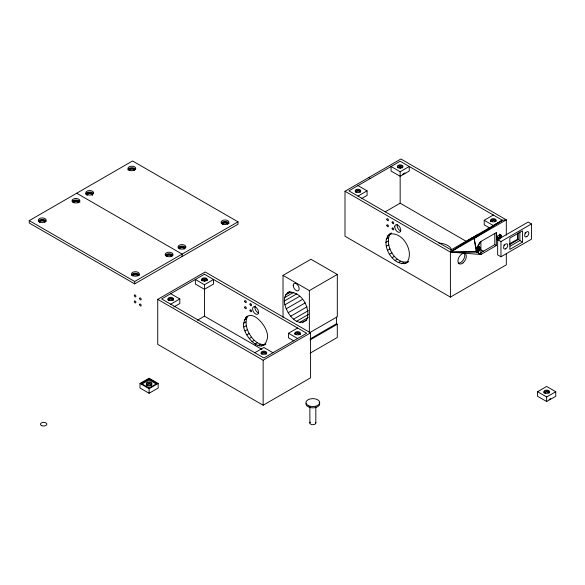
<?xml version="1.0" encoding="UTF-8"?>
<svg xmlns="http://www.w3.org/2000/svg" width="585" height="585" viewBox="0 0 585 585"><rect width="100%" height="100%" fill="white"/><g stroke="black" fill="none" stroke-linecap="round" stroke-linejoin="round"><path stroke-width="0.88" d="M497.667 239.645L497.667 254.863L500.965 256.764L531.451 239.163L531.451 223.953L528.153 222.044L497.667 239.645L500.965 241.554L500.965 256.764M509.754 243.733L517.571 239.214L517.571 233.393M509.637 244.567L518.237 239.601L518.237 232.947M510.186 246.146L519.882 240.552L519.882 231.872M522.515 242.073L522.522 230.782L509.842 238.102L509.842 249.393L522.515 242.073L519.882 240.552M284.354 300.99C284.098 297.07 285.955 293.019 289.794 291.593L287.469 292.939C300.529 289.261 311.454 308.397 306.715 319.651C296.485 329.289 284.507 310.357 284.354 300.99L296.778 293.816M407.994 262.051C393.807 269.999 377.245 241.232 391.292 232.998L389.515 234.899L387.204 236.23M408.761 261.605C395.701 265.29 384.776 246.153 389.515 234.899M476.687 248.566C478.428 244.691 482.084 248.347 479.188 250.892C471.949 256.171 479.832 240.961 480.892 241.495L496.372 232.567L497.228 239.016L498.193 239.916L496.614 239.002M477.616 252.04L476.029 251.119L478.033 249.342L478.574 246.716L480.153 247.638M497.162 238.439C496.599 234.292 503.473 233.342 500.702 238.088L499.122 237.174L499.729 235.133L499.451 234.095L501.031 235.009M243.704 323.256C247.981 303.067 269.765 326.993 267.404 338.108C263.126 358.298 241.342 334.371 243.704 323.256L246.014 321.925L246.548 318.708L247.857 316.222L245.546 317.56M506.31 235.148L506.31 219.85L502.413 220.274L451.137 249.868L450.406 252.113L450.406 297.107L506.31 264.844L506.31 254.044M476.936 248.201L476.351 249.254L474.128 238.409L502.413 220.274L400.155 161.233L348.887 190.834L451.137 249.868M477.111 247.938L480.892 241.495L480.892 254.482L450.406 252.113L344.996 191.258L344.996 236.245L450.406 297.107M497.118 238.951L499.122 237.174M406.451 262.943C415.335 252.588 402.436 230.344 388.981 234.336M472.541 237.503L450.406 252.113L476.972 252.04L480.892 254.482L496.372 245.546L496.372 232.567M477.908 234.409L450.406 252.113L476.351 251.645L476.972 252.04L475.919 251.433M29.25 220.618L132.576 160.97L238 221.832L238 224.23L134.66 283.879L29.25 223.017L29.25 220.618L134.66 281.48L238 221.832M157.738 299.366L205.174 271.981L310.584 332.843L310.584 377.83L263.148 405.222L157.738 344.36L157.738 299.366L263.148 360.228L310.584 332.843M344.996 191.258L400.893 158.996L506.31 219.85L450.406 252.113L502.413 220.274L493.323 225.525L484.226 220.274L484.226 224.837L489.535 227.901M168.4 300.339L170.776 298.972L173.145 300.339M202.125 280.873L204.494 279.506L206.863 280.873M355.658 192.231L358.035 190.856L360.404 192.231M397.837 167.88L400.206 166.513L402.575 167.88M170.725 304.193L179.814 298.942L179.814 303.513L173.752 307.008M204.443 284.727L213.532 279.476L213.532 284.039L204.443 289.29L195.353 284.039L195.353 279.476L204.443 284.727L204.443 316.178L261.861 349.325M357.983 196.085L367.073 190.834L367.073 195.397L361.771 198.461M400.155 171.734L409.244 166.484L409.244 171.047L400.155 176.297L391.065 171.047L391.065 166.484L400.155 171.734L400.162 203.192L466.23 241.334M402.575 174.271L404.952 172.897M197.438 320.222L204.443 316.178M385.179 211.843L400.162 203.192M283.016 317.384L283.016 275.381L310.957 259.25L337.311 274.46L337.311 316.756L310.145 332.441M285.692 294.84L291.125 291.703M244.237 320.046L246.548 318.708M284.632 297.582L293.941 292.207M386.144 238.98L388.455 237.642M140.005 383.446L149.102 378.202L158.191 383.446L158.191 388.016L149.102 393.259L140.005 388.016L140.005 383.446L149.102 388.696L158.191 383.446M149.153 378.912L141.241 383.475L149.153 388.038L157.058 383.475L149.153 378.912L149.153 379.892L156.268 384.001M385.866 242.38L388.177 241.049M142.038 384.001L149.153 379.892M243.974 326.978L246.292 325.64L246.014 321.925M284.888 304.814L299.637 296.302M283.016 275.381L309.363 290.599L337.311 274.46M386.4 246.212L388.718 244.874M146.776 384.842L149.153 383.475L151.522 384.842M245.042 330.949L247.353 329.611L246.292 325.64M286.197 308.814L302.496 299.403M387.709 250.204L390.019 248.874M246.819 334.898L249.13 333.567L247.353 329.611M288.186 312.704L305.26 302.84M389.698 254.095L392.009 252.757M249.188 338.569L251.506 337.231C254.848 341.384 260.164 346.086 265.882 344.068M290.716 316.214L307.015 306.803M392.228 257.612L394.539 256.274M251.996 341.691L254.307 340.36M293.626 319.125L308.375 310.606M395.138 260.515L397.449 259.177M255.045 344.075L257.356 342.737M296.712 321.216L308.353 314.496M398.224 262.614L400.535 261.276M258.131 345.538L260.442 344.199M299.761 322.364L308.295 317.428M401.273 263.755L403.584 262.416M261.042 345.991L263.352 344.653M302.562 322.474L306.445 320.236M404.074 263.864L406.392 262.533M263.572 345.399L265.115 344.506M254.789 352.726L263.879 347.483L272.976 352.726M293.809 340.887L288.507 337.83L288.507 333.26L297.597 328.01M484.226 220.274L493.323 215.024M261.561 354.122L263.93 352.755L266.307 354.122M295.279 334.657L297.648 333.289L300.025 334.657M490.998 221.671L493.374 220.296L495.744 221.671M310.035 339L336.433 323.761L337.289 324.258L337.311 337.465L310.145 353.15M310.116 339.943L337.289 324.258M480.863 252.676L494.793 244.64L496.372 245.546M500.965 241.554L531.451 223.953M537.564 391.709L546.661 386.466L555.75 391.709L555.75 396.279L546.661 401.522L537.564 396.279L537.564 391.709L546.661 396.959L555.75 391.709M544.335 393.105L546.712 391.738L549.081 393.105M549.081 399.497L550.66 398.582M517.571 239.214L518.237 239.601M499.656 234.548L501.235 235.462M499.729 235.133L501.308 236.04M499.656 235.792L501.235 236.706M499.451 236.486L501.031 237.4M498.691 237.802L500.27 238.717M497.652 238.724L499.232 239.638M368.711 177.562L370.298 178.476M478.896 246.57L479.949 247.177M478.64 247.301L480.226 248.215M478.574 247.96L480.153 248.874M477.243 247.696L478.815 248.603M480.387 249.51L483.539 251.323M478.362 248.654L479.949 249.576M478.033 249.342L479.62 250.263M477.601 249.97L479.188 250.892M477.104 250.504L478.691 251.418M476.563 250.892L478.15 251.806M476.058 251.477L477.111 252.084M357.983 185.584L367.073 190.834M76.686 193.233L182.096 254.095L182.096 256.493M288.507 333.26L297.597 338.51M170.725 293.699L179.814 298.942M476.834 252.047L480.892 254.482M249.13 333.567L251.506 337.231M474.128 238.409L476.073 250.614M546.661 396.959L546.661 401.522M494.793 233.386L494.793 244.64M400.162 166.71L400.162 168.538M336.433 317.085L336.433 323.761M315.827 406.626L315.827 422.955M309.882 406.626L309.882 422.955M309.363 290.599L309.363 332.894M263.148 360.228L263.148 405.222M255.565 344.316L255.565 345.698M204.443 279.703L204.443 281.524M149.102 388.696L149.102 393.259M134.66 281.48L134.66 283.879M504.153 244.705A2.932 1.696 -60 0 1 503.824 245.393M525.242 232.53A2.932 1.696 -60 0 1 524.906 233.218M129.146 170.44A2.793 1.616 0 0 1 131.844 169.248A2.793 1.616 0 0 1 134.543 170.44M86.872 195.207A2.793 1.616 0 0 1 89.673 193.598A2.793 1.616 0 0 1 92.467 195.207M179.266 248.859A2.793 1.616 0 0 1 181.964 247.66A2.793 1.616 0 0 1 184.663 248.859M129.146 170.403A2.793 1.616 0 0 1 131.844 168.37A2.793 1.616 0 0 1 134.543 170.403M87.253 195.141A2.793 1.616 0 0 1 89.673 192.721A2.793 1.616 0 0 1 92.094 195.141M179.266 248.822A2.793 1.616 0 0 1 181.964 246.79A2.793 1.616 0 0 1 184.663 248.822M221.225 223.185A3.912 2.26 0 0 1 225.51 221.532A3.912 2.26 0 0 1 228.918 223.77M178.154 247.886A3.912 2.26 0 0 1 181.84 246.146A3.912 2.26 0 0 1 185.708 247.748M85.761 194.337A3.912 2.26 0 0 1 89.161 192.092A3.912 2.26 0 0 1 93.454 193.752M127.932 169.986A3.912 2.26 0 0 1 131.332 167.749A3.912 2.26 0 0 1 135.625 169.401M543.86 392.696A2.793 1.616 0 0 1 546.661 391.08A2.793 1.616 0 0 1 549.454 392.696M355.278 191.397A2.793 1.616 0 0 1 357.983 190.205A2.793 1.616 0 0 1 360.682 191.397M490.53 221.262A2.793 1.616 0 0 1 493.323 219.646A2.793 1.616 0 0 1 496.117 221.262M397.456 167.054A2.793 1.616 0 0 1 400.155 165.855A2.793 1.616 0 0 1 402.853 167.054M201.649 280.464A2.793 1.616 0 0 1 204.443 278.848A2.793 1.616 0 0 1 207.236 280.464M167.924 299.93A2.793 1.616 0 0 1 170.725 298.313A2.793 1.616 0 0 1 173.518 299.93M261.086 353.713A2.793 1.616 0 0 1 263.879 352.097A2.793 1.616 0 0 1 266.672 353.713M258.599 312.946A4.205 2.428 60 0 1 255.491 309.86A4.205 2.428 60 0 1 255.331 305.962M166.381 256.471A2.793 1.616 0 0 1 169.087 255.272A2.793 1.616 0 0 1 171.785 256.471M73.286 202.732A2.793 1.616 0 0 1 75.984 201.532A2.793 1.616 0 0 1 78.682 202.732M39.444 222.585A2.793 1.616 0 0 1 41.879 220.984A2.793 1.616 0 0 1 44.943 222.168M166.381 256.427A2.793 1.616 0 0 1 169.087 254.402A2.793 1.616 0 0 1 171.785 256.427M73.286 202.688A2.793 1.616 0 0 1 75.984 200.662A2.793 1.616 0 0 1 78.682 202.688M39.817 222.512A2.793 1.616 0 0 1 41.879 220.106A2.793 1.616 0 0 1 44.943 222.124M72.174 201.671A3.912 2.26 0 0 1 76.459 200.019A3.912 2.26 0 0 1 79.867 202.256M38.361 221.437A3.912 2.26 0 0 1 42.208 219.455A3.912 2.26 0 0 1 46.12 221.393M131.486 275.498A3.912 2.26 0 0 1 135.398 273.239A3.912 2.26 0 0 1 139.31 275.498M165.343 255.352A3.912 2.26 0 0 1 169.219 253.758A3.912 2.26 0 0 1 172.897 255.506M294.803 334.247A2.793 1.616 0 0 1 297.597 332.631A2.793 1.616 0 0 1 300.397 334.247M400.864 230.929A4.205 2.428 60 0 1 400.103 230.622L399.328 230.073A4.205 2.428 60 0 1 397.164 224.662M460.987 244.881A3.166 1.828 0 0 1 461.404 244.464M461.989 244.128A3.166 1.828 0 0 1 462.706 243.886M438.882 243.053A14.347 8.285 0 0 1 451.32 249.1M464.322 253.363A5.96 3.444 -60 0 1 463.378 259.74A5.96 3.444 -60 0 1 458.26 263.148M319.198 402.385A6.881 3.971 0 0 1 313.743 407.84A6.881 3.971 0 0 1 306.028 403.387M315.732 422.516A2.976 1.718 0 0 1 314.342 424.447L313.626 424.615A2.976 1.718 0 0 1 310.496 424.001A2.976 1.718 0 0 1 310.284 422.099M204.443 274.226L161.628 298.942L263.879 357.976L306.694 333.26L204.443 274.226M255.616 307.132L254.848 306.789A4.205 2.428 60 0 0 252.618 309.216A4.205 2.428 60 0 0 255.521 313.933L256.288 314.277A4.205 2.428 60 0 0 258.519 311.849A4.205 2.428 60 0 0 255.616 307.132M41.769 425.661A3.166 1.828 0 0 0 46.807 424.403A3.166 1.828 0 0 0 42.405 422.509A3.166 1.828 0 0 0 41.769 425.661M139.618 304.675A1.119 0.643 60 0 0 140.875 306.028A1.119 0.643 60 0 0 140.714 304.361A1.119 0.643 60 0 0 139.618 304.675M134.331 295.432A1.119 0.643 60 0 0 135.53 296.887A1.119 0.643 60 0 0 135.508 295.293A1.119 0.643 60 0 0 134.331 295.432M134.338 301.597A1.119 0.643 60 0 0 135.61 302.928A1.119 0.643 60 0 0 135.427 301.26A1.119 0.643 60 0 0 134.338 301.597M139.603 298.445A1.119 0.643 60 0 0 140.788 299.922A1.119 0.643 60 0 0 140.788 298.343A1.119 0.643 60 0 0 139.603 298.445M505.659 248.844A2.932 1.696 -60 0 0 507.458 244.216A2.932 1.696 -60 0 0 503.86 246.292A2.932 1.696 -60 0 0 505.659 248.844M526.741 236.676A2.932 1.696 -60 0 0 528.54 232.04A2.932 1.696 -60 0 0 524.942 234.117A2.932 1.696 -60 0 0 526.741 236.676M224.998 223.031A2.793 1.616 0 0 0 222.3 224.223A2.793 1.616 0 0 1 224.998 222.154A2.793 1.616 0 0 1 227.704 224.187A2.793 1.616 0 0 0 224.998 223.031M223.046 224.201A3.912 2.26 0 0 0 228.918 222.249A3.912 2.26 0 0 0 223.046 220.289A3.912 2.26 0 0 0 223.046 224.201M179.288 248.53A3.912 2.26 0 0 0 185.774 247.396A3.912 2.26 0 0 0 180.831 244.72A3.912 2.26 0 0 0 179.288 248.53M87.713 194.768A3.912 2.26 0 0 0 93.585 192.816A3.912 2.26 0 0 0 87.713 190.856A3.912 2.26 0 0 0 87.713 194.768M129.885 170.418A3.912 2.26 0 0 0 135.757 168.465A3.912 2.26 0 0 0 129.885 166.506A3.912 2.26 0 0 0 129.885 170.418M545.264 393.105A2.793 1.616 0 0 0 549.454 391.709A2.793 1.616 0 0 0 545.264 390.312A2.793 1.616 0 0 0 545.264 393.105M356.002 191.975A2.793 1.616 0 0 0 360.682 191.251A2.793 1.616 0 0 0 357.26 189.277A2.793 1.616 0 0 0 356.002 191.975M491.341 221.415A2.793 1.616 0 0 0 496.022 220.691A2.793 1.616 0 0 0 492.599 218.717A2.793 1.616 0 0 0 491.341 221.415M398.18 167.624A2.793 1.616 0 0 0 402.853 166.9A2.793 1.616 0 0 0 399.431 164.926A2.793 1.616 0 0 0 398.18 167.624M202.468 280.617A2.793 1.616 0 0 0 207.141 279.893A2.793 1.616 0 0 0 203.719 277.919A2.793 1.616 0 0 0 202.468 280.617M168.743 300.083A2.793 1.616 0 0 0 173.423 299.366A2.793 1.616 0 0 0 170.001 297.385A2.793 1.616 0 0 0 168.743 300.083M261.904 353.874A2.793 1.616 0 0 0 266.577 353.15A2.793 1.616 0 0 0 263.155 351.168A2.793 1.616 0 0 0 261.904 353.874M249.992 304.207A1.119 0.643 60 0 0 251.177 305.684A1.119 0.643 60 0 0 251.177 304.098A1.119 0.643 60 0 0 249.992 304.207M244.727 301.187A1.119 0.643 60 0 0 245.919 302.65A1.119 0.643 60 0 0 245.897 301.056A1.119 0.643 60 0 0 244.727 301.187M250.007 310.438A1.119 0.643 60 0 0 251.265 311.783A1.119 0.643 60 0 0 251.104 310.123A1.119 0.643 60 0 0 250.007 310.438M244.735 307.359A1.119 0.643 60 0 0 246 308.69A1.119 0.643 60 0 0 245.817 307.015A1.119 0.643 60 0 0 244.735 307.359M135.398 274.753A2.793 1.616 0 0 0 132.7 275.952A2.793 1.616 0 0 1 135.398 273.882A2.793 1.616 0 0 1 138.097 275.915A2.793 1.616 0 0 0 135.398 274.753M73.183 202.33A3.912 2.26 0 0 0 79.728 201.32A3.912 2.26 0 0 0 74.939 198.549A3.912 2.26 0 0 0 73.183 202.33M39.897 222A3.912 2.26 0 0 0 46.135 220.465A3.912 2.26 0 0 0 40.716 218.11A3.912 2.26 0 0 0 39.897 222M132.634 275.572A3.912 2.26 0 0 0 139.179 274.555A3.912 2.26 0 0 0 134.389 271.791A3.912 2.26 0 0 0 132.634 275.572M167.01 256.405A3.912 2.26 0 0 0 172.992 254.57A3.912 2.26 0 0 0 167.244 252.493A3.912 2.26 0 0 0 167.01 256.405M147.12 384.586A2.793 1.616 0 0 0 151.8 383.87A2.793 1.616 0 0 0 148.378 381.888A2.793 1.616 0 0 0 147.12 384.586M147.12 385.573A2.793 1.616 0 0 0 151.8 384.85A2.793 1.616 0 0 0 148.378 382.875A2.793 1.616 0 0 0 147.12 385.573M295.622 334.401A2.793 1.616 0 0 0 300.302 333.677A2.793 1.616 0 0 0 296.873 331.702A2.793 1.616 0 0 0 295.622 334.401M394.765 226.834A4.205 2.428 60 0 0 399.27 232.318A4.205 2.428 60 0 0 399.182 226.322A4.205 2.428 60 0 0 394.765 226.834M392.133 222.271A1.119 0.643 60 0 0 393.317 223.748A1.119 0.643 60 0 0 393.317 222.168A1.119 0.643 60 0 0 392.133 222.271M392.14 228.501A1.119 0.643 60 0 0 393.398 229.854A1.119 0.643 60 0 0 393.237 228.187A1.119 0.643 60 0 0 392.14 228.501M386.86 219.258A1.119 0.643 60 0 0 388.06 220.713A1.119 0.643 60 0 0 388.038 219.119A1.119 0.643 60 0 0 386.86 219.258M386.868 225.422A1.119 0.643 60 0 0 388.133 226.753A1.119 0.643 60 0 0 387.95 225.079A1.119 0.643 60 0 0 386.868 225.422M463.013 262.914A5.96 3.444 -60 0 0 465.28 253.59A5.96 3.444 -60 0 0 458.128 259.455A5.96 3.444 -60 0 0 463.013 262.914M308.661 405.749A6.881 3.971 0 0 0 319.666 403.116A6.881 3.971 0 0 0 310.211 398.926A6.881 3.971 0 0 0 308.661 405.749M293.217 285.421A4.205 2.428 60 0 0 297.721 290.906A4.205 2.428 60 0 0 297.633 284.91A4.205 2.428 60 0 0 293.217 285.421"/></g></svg>
